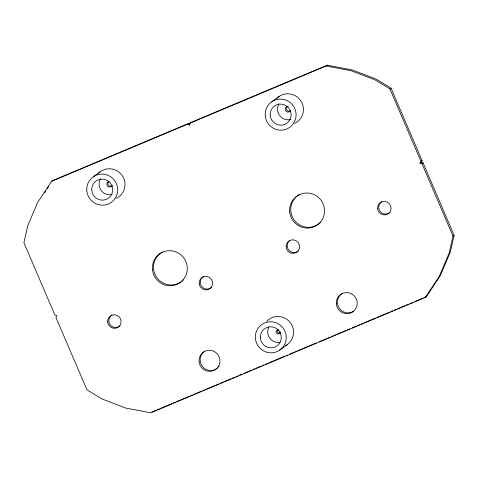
<?xml version="1.0" encoding="UTF-8"?>
<svg xmlns="http://www.w3.org/2000/svg" width="478" height="478" viewBox="0 0 478 478"><rect width="100%" height="100%" fill="white"/><g stroke="black" fill="none" stroke-linecap="round" stroke-linejoin="round"><path stroke-width="0.72" d="M420.957 162.383L422.062 160.548L391.022 88.119L376.12 79.091L352.256 69.931L327.203 65.199L191.092 122.386L189.987 123.187L189.539 125.284L187.705 124.149L51.588 181.335L37.625 202.463L27.694 225.825L23.9 242.704L54.946 315.133L57.043 315.617L55.938 317.452L86.978 389.881L101.88 398.909L125.744 408.069L150.797 412.801L425.312 297.459L426.412 296.665L440.375 275.537L450.306 252.175L454.1 235.296L423.054 162.867L420.957 162.383L419.857 163.177L421.955 163.661L423.054 162.867M421.955 163.661L453.001 236.09L449.206 252.976L439.276 276.332L425.312 297.459M419.857 163.177L420.963 161.349L422.062 160.548M44.478 192.969L45.709 191.104M47.352 188.619L48.583 186.755M51.588 181.335L52.688 180.541L188.804 123.348L190.029 124.107M93.246 176.812L100.583 171.5M187.705 124.149L188.804 123.348M271.677 101.838L279.021 96.526M189.987 123.187L326.104 65.994L327.203 65.199M326.104 65.994L351.151 70.732L375.021 79.886L389.923 88.914L391.022 88.119M279.755 350.099A15.625 15.374 54.1 0 0 277.216 323.265A15.625 15.374 54.1 0 0 255.401 338.532A15.625 15.374 54.1 0 0 279.755 350.099L287.099 344.781M453.001 236.09L454.1 235.296M151.896 412.006L156.025 410.273M157.399 409.694L159.467 408.827M160.841 408.248L171.847 403.623M173.227 403.044L175.289 402.177M176.663 401.598L189.049 396.393M190.423 395.82L192.491 394.948M193.865 394.374L201.435 391.195M202.809 390.616L204.871 389.749M206.251 389.17L218.631 383.965M220.011 383.386L222.073 382.52M223.447 381.94L231.017 378.761M232.392 378.182L234.459 377.315M235.833 376.736L237.895 375.869M239.275 375.296L242.023 374.137M244.091 373.27L251.655 370.091M253.035 369.512L255.097 368.646M256.471 368.066L260.6 366.333M261.98 365.754L264.041 364.887M265.415 364.308L267.483 363.441M268.857 362.862L284.685 356.212M286.059 355.638L287.433 355.058M289.501 354.192L293.623 352.453M295.004 351.88L297.065 351.013M298.439 350.434L300.507 349.567M301.881 348.988L316.328 342.917M319.083 341.758L326.653 338.579M328.028 338L330.089 337.133M331.469 336.56L333.53 335.687M334.905 335.114L345.917 330.483M347.291 329.91L350.045 328.75M352.107 327.884L356.235 326.151M357.61 325.572L359.677 324.705M361.051 324.126L363.113 323.259M364.493 322.68L375.499 318.055M376.873 317.476L378.94 316.609M380.315 316.03L389.259 312.271M390.634 311.698L392.701 310.831M394.075 310.252L396.137 309.385M397.517 308.806L405.081 305.627M406.461 305.048L408.523 304.181M409.897 303.602L412.651 302.449M414.713 301.576L422.283 298.397M423.657 297.818L426.412 296.665M389.923 88.914L420.963 161.349M298.386 250.944A6.806 6.692 54.1 0 1 288.879 250.197A6.806 6.692 54.1 0 1 289.471 240.661M112.103 185.35A2.772 2.725 54.1 0 1 107.401 185.978A2.772 2.725 54.1 0 1 109.145 181.562M112.354 185.685A2.772 2.725 54.1 0 1 108.5 185.183A2.772 2.725 54.1 0 1 108.942 181.317M276.595 98.641A15.625 15.374 54.1 0 1 300.423 100.29A15.625 15.374 54.1 0 1 294.627 123.461M98.534 173.227A15.625 15.374 54.1 0 1 122.141 175.486A15.625 15.374 54.1 0 1 116.19 198.43M183.779 279.505A17.644 17.357 54.1 0 1 157.25 278.13A17.644 17.357 54.1 0 1 162.341 252.026M266.742 321.3A15.625 15.374 54.1 0 1 290.242 322.513A15.625 15.374 54.1 0 1 285.73 345.636M211.455 287.469A6.806 6.692 54.1 0 1 201.62 286.31A6.806 6.692 54.1 0 1 203.389 276.559M119.948 325.912A6.806 6.692 54.1 0 1 110.113 324.753A6.806 6.692 54.1 0 1 111.882 315.008M290.176 111.075A2.772 2.725 54.1 0 1 287.38 106.343M290.534 110.376A2.772 2.725 54.1 0 1 287.2 111.954A2.772 2.725 54.1 0 1 285.294 108.733A2.772 2.725 54.1 0 1 288.3 106.594M280.174 342.338A10.588 10.414 54.1 0 1 268.863 326.934M290.594 119.56A10.588 10.414 54.1 0 1 278.967 103.834M112.163 194.534A10.588 10.414 54.1 0 1 100.529 178.808M217.538 368.024A10.588 10.414 54.1 0 1 202.337 366.351A10.588 10.414 54.1 0 1 204.709 351.228M219.271 366.07A10.588 10.414 54.1 0 1 218.464 367.104M353.756 311.148A10.588 10.414 54.1 0 1 339.207 308.143A10.588 10.414 54.1 0 1 341.967 293.558M320.619 222.27A17.644 17.357 54.1 0 1 294.323 220.215A17.644 17.357 54.1 0 1 299.598 194.355M280.472 332.778A2.014 1.984 54.1 0 1 277.67 332.413A2.014 1.984 54.1 0 1 277.993 329.599M389.887 212.495A6.806 6.692 54.1 0 1 380.052 211.336A6.806 6.692 54.1 0 1 381.82 201.585M280.108 331.72A2.014 1.984 54.1 0 1 278.077 333.991A2.014 1.984 54.1 0 1 276.176 331.553A2.014 1.984 54.1 0 1 278.865 330.131M286.101 246.779A6.806 6.692 54.1 0 0 296.438 252.366A6.806 6.692 54.1 0 0 295.942 240.649A6.806 6.692 54.1 0 0 286.101 246.779M152.446 269.628A17.644 17.357 54.1 0 0 179.943 282.683A17.644 17.357 54.1 0 0 177.075 252.39A17.644 17.357 54.1 0 0 152.446 269.628M260.325 337.546A10.588 10.414 54.1 0 0 276.38 346.287A10.588 10.414 54.1 0 0 275.669 328.063A10.588 10.414 54.1 0 0 260.325 337.546M86.817 190.841A15.625 15.374 54.1 0 0 111.177 202.409A15.625 15.374 54.1 0 0 108.631 175.581A15.625 15.374 54.1 0 0 86.817 190.841M91.746 189.897A10.588 10.414 54.1 0 0 107.825 198.579A10.588 10.414 54.1 0 0 107.054 180.355A10.588 10.414 54.1 0 0 91.746 189.897M377.608 208.336A6.806 6.692 54.1 0 0 387.945 213.917A6.806 6.692 54.1 0 0 387.449 202.2A6.806 6.692 54.1 0 0 377.608 208.336M265.254 115.873A15.625 15.374 54.1 0 0 289.608 127.435A15.625 15.374 54.1 0 0 287.069 100.607A15.625 15.374 54.1 0 0 265.254 115.873M270.184 114.923A10.588 10.414 54.1 0 0 286.262 123.611A10.588 10.414 54.1 0 0 285.486 105.381A10.588 10.414 54.1 0 0 270.184 114.923M199.057 361.434A10.588 10.414 54.1 0 0 215.399 369.614A10.588 10.414 54.1 0 0 214.054 351.414A10.588 10.414 54.1 0 0 199.057 361.434M336.315 303.763A10.588 10.414 54.1 0 0 352.656 311.943A10.588 10.414 54.1 0 0 351.312 293.743A10.588 10.414 54.1 0 0 336.315 303.763M289.704 211.957A17.644 17.357 54.1 0 0 317.201 225.013A17.644 17.357 54.1 0 0 314.333 194.719A17.644 17.357 54.1 0 0 289.704 211.957M199.171 283.305A6.806 6.692 54.1 0 0 209.507 288.891A6.806 6.692 54.1 0 0 209.011 277.174A6.806 6.692 54.1 0 0 199.171 283.305M107.664 321.754A6.806 6.692 54.1 0 0 118.006 327.334A6.806 6.692 54.1 0 0 117.504 315.617A6.806 6.692 54.1 0 0 107.664 321.754"/></g></svg>
